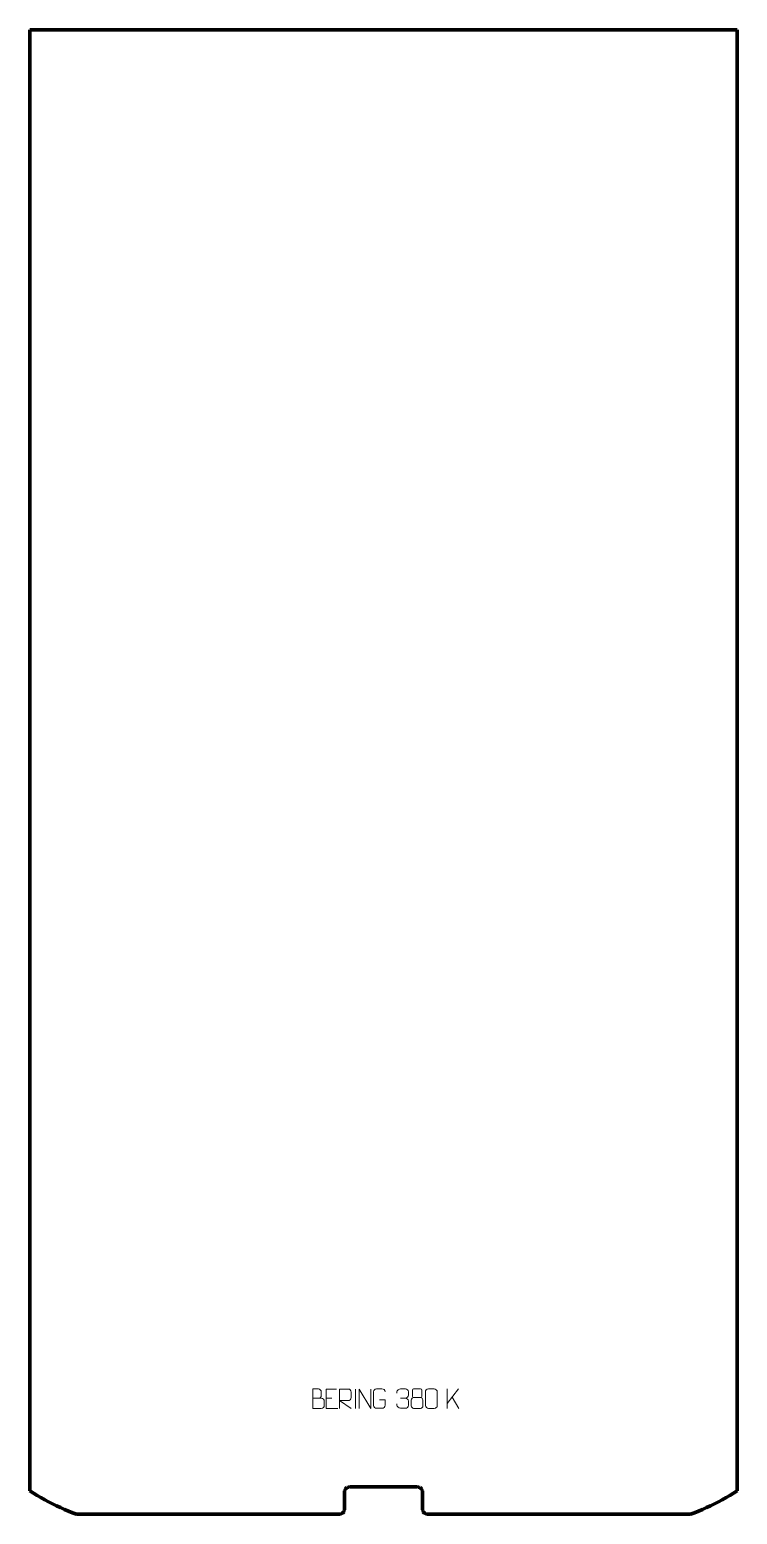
# Model space of a CAD drawing. Header units: millimetres. Extents: x -452 to 452, y -1412 to 488.
import ezdxf

# ---------------------------------------------------------------- set-up
doc = ezdxf.new("R2010")
doc.units = ezdxf.units.MM
doc.header["$MEASUREMENT"] = 0
doc.layers.add('layer 1', color=7, linetype='Continuous')

msp = doc.modelspace()

# ---------------------------------------------------------------- linework, layer by layer
at = {"layer": 'layer 1', "color": 242, "lineweight": 106}
for points in [[(-452.4998, 487.5003), (-452.4998, 487.5003), (-452.4998, -1382.5009), (-452.4998, -1382.5009)], [(-452.4998, 487.5003), (-452.4998, 487.5003), (452.4998, 487.5003), (452.4998, 487.5003)], [(452.4998, 487.5003), (452.4998, 487.5003), (452.4998, -1382.5009), (452.4998, -1382.5009)], [(-447.755, -1385.477), (-447.755, -1385.477), (-452.4998, -1382.5009), (-452.4998, -1382.5009)], [(-442.9598, -1388.3712), (-442.9598, -1388.3712), (-447.755, -1385.477), (-447.755, -1385.477)], [(-49.9996, -1383.9402), (-49.9996, -1383.9402), (-49.9444, -1383.1003), (-49.9444, -1383.1003)], [(-49.9996, -1383.9402), (-49.9996, -1383.9402), (-49.9996, -1405.8939), (-49.9996, -1405.8939)], [(-49.9444, -1383.1003), (-49.9444, -1383.1003), (-49.7797, -1382.2743), (-49.7797, -1382.2743)], [(-49.7797, -1382.2743), (-49.7797, -1382.2743), (-49.5092, -1381.4764), (-49.5092, -1381.4764)], [(-49.5092, -1381.4764), (-49.5092, -1381.4764), (-49.1364, -1380.7208), (-49.1364, -1380.7208)], [(-49.1364, -1380.7208), (-49.1364, -1380.7208), (-48.6694, -1380.02), (-48.6694, -1380.02)], [(-48.6694, -1380.02), (-48.6694, -1380.02), (-48.1138, -1379.3868), (-48.1138, -1379.3868)], [(-48.1138, -1379.3868), (-48.1138, -1379.3868), (-47.4806, -1378.8312), (-47.4806, -1378.8312)], [(-47.4806, -1378.8312), (-47.4806, -1378.8312), (-46.7798, -1378.3627), (-46.7798, -1378.3627)], [(-46.7798, -1378.3627), (-46.7798, -1378.3627), (-46.0242, -1377.9894), (-46.0242, -1377.9894)], [(-46.0242, -1377.9894), (-46.0242, -1377.9894), (-45.2263, -1377.719), (-45.2263, -1377.719)], [(-45.2263, -1377.719), (-45.2263, -1377.719), (-44.4002, -1377.5548), (-44.4002, -1377.5548)], [(-44.4002, -1377.5548), (-44.4002, -1377.5548), (-43.5585, -1377.499), (-43.5585, -1377.499)], [(-43.5585, -1377.499), (-43.5585, -1377.499), (43.5604, -1377.499), (43.5604, -1377.499)], [(44.4002, -1377.5548), (44.4002, -1377.5548), (43.5604, -1377.499), (43.5604, -1377.499)], [(45.2263, -1377.719), (45.2263, -1377.719), (44.4002, -1377.5548), (44.4002, -1377.5548)], [(46.0242, -1377.9894), (46.0242, -1377.9894), (45.2263, -1377.719), (45.2263, -1377.719)], [(46.7798, -1378.3627), (46.7798, -1378.3627), (46.0242, -1377.9894), (46.0242, -1377.9894)], [(47.4801, -1378.8312), (47.4801, -1378.8312), (46.7798, -1378.3627), (46.7798, -1378.3627)], [(48.1133, -1379.3868), (48.1133, -1379.3868), (47.4801, -1378.8312), (47.4801, -1378.8312)], [(48.6694, -1380.02), (48.6694, -1380.02), (48.1133, -1379.3868), (48.1133, -1379.3868)], [(49.1379, -1380.7208), (49.1379, -1380.7208), (48.6694, -1380.02), (48.6694, -1380.02)], [(49.5092, -1381.4764), (49.5092, -1381.4764), (49.1379, -1380.7208), (49.1379, -1380.7208)], [(49.7816, -1382.2743), (49.7816, -1382.2743), (49.5092, -1381.4764), (49.5092, -1381.4764)], [(49.9444, -1383.1003), (49.9444, -1383.1003), (49.7816, -1382.2743), (49.7816, -1382.2743)], [(49.9996, -1383.9402), (49.9996, -1383.9402), (49.9444, -1383.1003), (49.9444, -1383.1003)], [(49.9996, -1383.9402), (49.9996, -1383.9402), (49.9996, -1405.8939), (49.9996, -1405.8939)], [(442.9617, -1388.3712), (442.9617, -1388.3712), (447.7569, -1385.477), (447.7569, -1385.477)], [(447.7569, -1385.477), (447.7569, -1385.477), (452.4998, -1382.5009), (452.4998, -1382.5009)], [(-438.1146, -1391.1792), (-438.1146, -1391.1792), (-442.9598, -1388.3712), (-442.9598, -1388.3712)], [(-433.2217, -1393.902), (-433.2217, -1393.902), (-438.1146, -1391.1792), (-438.1146, -1391.1792)], [(-428.2789, -1396.5386), (-428.2789, -1396.5386), (-433.2217, -1393.902), (-433.2217, -1393.902)], [(-423.2923, -1399.0881), (-423.2923, -1399.0881), (-428.2789, -1396.5386), (-428.2789, -1396.5386)], [(-418.2618, -1401.5472), (-418.2618, -1401.5472), (-423.2923, -1399.0881), (-423.2923, -1399.0881)], [(-413.1881, -1403.9186), (-413.1881, -1403.9186), (-418.2618, -1401.5472), (-418.2618, -1401.5472)], [(-408.0738, -1406.201), (-408.0738, -1406.201), (-413.1881, -1403.9186), (-413.1881, -1403.9186)], [(-49.9996, -1405.8939), (-49.9996, -1405.8939), (-50.0567, -1406.7557), (-50.0567, -1406.7557)], [(49.9996, -1405.8939), (49.9996, -1405.8939), (50.0567, -1406.7557), (50.0567, -1406.7557)], [(408.0738, -1406.201), (408.0738, -1406.201), (413.1881, -1403.9186), (413.1881, -1403.9186)], [(413.1881, -1403.9186), (413.1881, -1403.9186), (418.2618, -1401.5472), (418.2618, -1401.5472)], [(418.2618, -1401.5472), (418.2618, -1401.5472), (423.2937, -1399.0881), (423.2937, -1399.0881)], [(423.2937, -1399.0881), (423.2937, -1399.0881), (428.2803, -1396.5386), (428.2803, -1396.5386)], [(428.2803, -1396.5386), (428.2803, -1396.5386), (433.2217, -1393.902), (433.2217, -1393.902)], [(433.2217, -1393.902), (433.2217, -1393.902), (438.116, -1391.1792), (438.116, -1391.1792)], [(438.116, -1391.1792), (438.116, -1391.1792), (442.9617, -1388.3712), (442.9617, -1388.3712)], [(-402.9192, -1408.3915), (-402.9192, -1408.3915), (-408.0738, -1406.201), (-408.0738, -1406.201)], [(-397.7278, -1410.4926), (-397.7278, -1410.4926), (-402.9192, -1408.3915), (-402.9192, -1408.3915)], [(-392.4993, -1412.4998), (-392.4993, -1412.4998), (-397.7278, -1410.4926), (-397.7278, -1410.4926)], [(-56.6054, -1412.4998), (-56.6054, -1412.4998), (-392.4993, -1412.4998), (-392.4993, -1412.4998)], [(-55.7437, -1412.4441), (-55.7437, -1412.4441), (-56.6054, -1412.4998), (-56.6054, -1412.4998)], [(-54.8958, -1412.2746), (-54.8958, -1412.2746), (-55.7437, -1412.4441), (-55.7437, -1412.4441)], [(-54.0778, -1411.9975), (-54.0778, -1411.9975), (-54.8958, -1412.2746), (-54.8958, -1412.2746)], [(-53.3018, -1411.6142), (-53.3018, -1411.6142), (-54.0778, -1411.9975), (-54.0778, -1411.9975)], [(-52.5843, -1411.1343), (-52.5843, -1411.1343), (-53.3018, -1411.6142), (-53.3018, -1411.6142)], [(-51.9345, -1410.5649), (-51.9345, -1410.5649), (-52.5843, -1411.1343), (-52.5843, -1411.1343)], [(-51.3651, -1409.9165), (-51.3651, -1409.9165), (-51.9345, -1410.5649), (-51.9345, -1410.5649)], [(-50.8847, -1409.1976), (-50.8847, -1409.1976), (-51.3651, -1409.9165), (-51.3651, -1409.9165)], [(-50.5019, -1408.4215), (-50.5019, -1408.4215), (-50.8847, -1409.1976), (-50.8847, -1409.1976)], [(-50.2248, -1407.6036), (-50.2248, -1407.6036), (-50.5019, -1408.4215), (-50.5019, -1408.4215)], [(-50.0567, -1406.7557), (-50.0567, -1406.7557), (-50.2248, -1407.6036), (-50.2248, -1407.6036)], [(50.0567, -1406.7557), (50.0567, -1406.7557), (50.2248, -1407.6036), (50.2248, -1407.6036)], [(50.2248, -1407.6036), (50.2248, -1407.6036), (50.5033, -1408.4215), (50.5033, -1408.4215)], [(50.5033, -1408.4215), (50.5033, -1408.4215), (50.8847, -1409.1976), (50.8847, -1409.1976)], [(50.8847, -1409.1976), (50.8847, -1409.1976), (51.3651, -1409.9165), (51.3651, -1409.9165)], [(51.3651, -1409.9165), (51.3651, -1409.9165), (51.9345, -1410.5649), (51.9345, -1410.5649)], [(51.9345, -1410.5649), (51.9345, -1410.5649), (52.5843, -1411.1343), (52.5843, -1411.1343)], [(52.5843, -1411.1343), (52.5843, -1411.1343), (53.3032, -1411.6142), (53.3032, -1411.6142)], [(53.3032, -1411.6142), (53.3032, -1411.6142), (54.0778, -1411.9975), (54.0778, -1411.9975)], [(54.0778, -1411.9975), (54.0778, -1411.9975), (54.8958, -1412.2746), (54.8958, -1412.2746)], [(54.8958, -1412.2746), (54.8958, -1412.2746), (55.7437, -1412.4441), (55.7437, -1412.4441)], [(55.7437, -1412.4441), (55.7437, -1412.4441), (56.6069, -1412.4998), (56.6069, -1412.4998)], [(56.6069, -1412.4998), (56.6069, -1412.4998), (392.4993, -1412.4998), (392.4993, -1412.4998)], [(392.4993, -1412.4998), (392.4993, -1412.4998), (397.7278, -1410.4926), (397.7278, -1410.4926)], [(397.7278, -1410.4926), (397.7278, -1410.4926), (402.9192, -1408.3915), (402.9192, -1408.3915)], [(402.9192, -1408.3915), (402.9192, -1408.3915), (408.0738, -1406.201), (408.0738, -1406.201)]]:
    msp.add_open_spline(points, degree=3, dxfattribs=at)
at = {"layer": 'layer 1', "color": 250, "lineweight": 9}
for points, knots in [([(-90.4511, -1264.0648), (-86.8125, -1264.0644), (-83.2254, -1264.0644), (-79.586, -1264.0648), (-79.586, -1264.0648), (-77.6106, -1264.0821), (-75.687, -1265.8182), (-75.687, -1267.8678), (-75.687, -1267.8678), (-75.6874, -1268.9964), (-75.6874, -1272.0458), (-75.687, -1273.1747), (-75.687, -1273.1747), (-75.6694, -1275.0326), (-77.2115, -1277.0465), (-79.533, -1277.0296), (-79.533, -1277.0296), (-83.1728, -1277.0292), (-86.8122, -1277.0292), (-90.4511, -1277.0296), (-90.4511, -1277.0296), (-90.4511, -1268.7113), (-90.4511, -1260.3935), (-90.4511, -1252.076), (-90.4511, -1252.076), (-88.0774, -1252.076), (-85.7033, -1252.076), (-83.3291, -1252.076), (-83.3291, -1252.076), (-81.6483, -1252.0584), (-79.5515, -1253.9689), (-79.5338, -1255.9313), (-79.5338, -1255.9313), (-79.5342, -1257.9974), (-79.5342, -1258.1434), (-79.5338, -1260.2099), (-79.5338, -1260.2099), (-79.5165, -1262.276), (-81.371, -1264.0821), (-83.381, -1264.0648)], [0, 0, 0, 0, 0.090909091, 0.090909091, 0.090909091, 0.090909091, 0.181818182, 0.181818182, 0.181818182, 0.181818182, 0.272727273, 0.272727273, 0.272727273, 0.272727273, 0.363636364, 0.363636364, 0.363636364, 0.363636364, 0.454545455, 0.454545455, 0.454545455, 0.454545455, 0.545454545, 0.545454545, 0.545454545, 0.545454545, 0.636363636, 0.636363636, 0.636363636, 0.636363636, 0.727272727, 0.727272727, 0.727272727, 0.727272727, 0.818181818, 0.818181818, 0.818181818, 0.818181818, 1, 1, 1, 1]), ([(-60.2962, -1252.1851), (-60.2962, -1252.1851), (-73.1701, -1252.1851), (-73.1701, -1252.1851), (-73.1701, -1252.1851), (-73.1701, -1252.1851), (-73.1701, -1277.1387), (-73.1701, -1277.1387), (-73.1701, -1277.1387), (-73.1701, -1277.1387), (-58.3043, -1277.1387), (-58.3043, -1277.1387)], [0, 0, 0, 0, 0.25, 0.25, 0.25, 0.25, 0.5, 0.5, 0.5, 0.5, 1, 1, 1, 1]), ([(-56.0693, -1277.1386), (-56.0693, -1277.1386), (-56.0693, -1252.1851), (-56.0693, -1252.1851), (-56.0693, -1252.1851), (-52.4745, -1252.1851), (-48.879, -1252.1851), (-45.2838, -1252.1851), (-45.2838, -1252.1851), (-42.9585, -1252.2228), (-41.4012, -1253.7128), (-41.4053, -1256.0792), (-41.4053, -1256.0792), (-41.4057, -1258.1147), (-41.4057, -1261.1741), (-41.4053, -1263.2101), (-41.4053, -1263.2101), (-41.4118, -1265.0856), (-43.2241, -1267.0274), (-45.2336, -1267.0465), (-45.2336, -1267.0465), (-45.2336, -1267.0465), (-56.0693, -1267.0465), (-56.0693, -1267.0465), (-56.0693, -1267.0465), (-56.0693, -1267.0465), (-41.4146, -1277.1386), (-41.4146, -1277.1386)], [0, 0, 0, 0, 0.125, 0.125, 0.125, 0.125, 0.25, 0.25, 0.25, 0.25, 0.375, 0.375, 0.375, 0.375, 0.5, 0.5, 0.5, 0.5, 0.625, 0.625, 0.625, 0.625, 0.75, 0.75, 0.75, 0.75, 1, 1, 1, 1]), ([(-31.0646, -1277.1386), (-31.0646, -1277.1386), (-31.0646, -1252.1851), (-31.0646, -1252.1851), (-31.0646, -1252.1851), (-31.0646, -1252.1851), (-16.4098, -1277.1386), (-16.4098, -1277.1386), (-16.4098, -1277.1386), (-16.4098, -1277.1386), (-16.4098, -1252.1851), (-16.4098, -1252.1851)], [0, 0, 0, 0, 0.25, 0.25, 0.25, 0.25, 0.5, 0.5, 0.5, 0.5, 1, 1, 1, 1]), ([(-5.1795, -1265.8519), (-5.1795, -1265.8519), (1.9886, -1265.8519), (1.9886, -1265.8519), (1.9886, -1265.8519), (1.9886, -1265.8519), (1.9886, -1273.02), (1.9886, -1273.02), (1.9886, -1273.02), (1.8489, -1275.3434), (0.1717, -1276.823), (-1.9761, -1276.8338), (-1.9761, -1276.8338), (-4.3079, -1276.8334), (-6.6399, -1276.8334), (-8.9714, -1276.8338), (-8.9714, -1276.8338), (-10.8963, -1276.9392), (-12.8685, -1275.0547), (-12.8573, -1273.0374), (-12.8573, -1273.0374), (-12.8569, -1267.2673), (-12.8569, -1261.4976), (-12.8573, -1255.7283), (-12.8573, -1255.7283), (-12.8531, -1253.5902), (-11.1063, -1251.871), (-8.954, -1251.8844), (-8.954, -1251.8844), (-6.6283, -1251.8844), (-4.3022, -1251.8844), (-1.9761, -1251.8844), (-1.9761, -1251.8844), (-0.0294, -1251.849), (1.962, -1253.3405), (1.9886, -1255.7782)], [0, 0, 0, 0, 0.1, 0.1, 0.1, 0.1, 0.2, 0.2, 0.2, 0.2, 0.3, 0.3, 0.3, 0.3, 0.4, 0.4, 0.4, 0.4, 0.5, 0.5, 0.5, 0.5, 0.6, 0.6, 0.6, 0.6, 0.7, 0.7, 0.7, 0.7, 0.8, 0.8, 0.8, 0.8, 1, 1, 1, 1]), ([(17.201, -1257.5684), (17.201, -1257.5684), (17.201, -1255.7112), (17.201, -1255.7112), (17.201, -1255.7112), (17.1867, -1253.9693), (19.8512, -1251.8512), (21.9103, -1251.8739), (21.9103, -1251.8739), (23.9744, -1251.8739), (26.0384, -1251.8739), (28.1021, -1251.8739), (28.1021, -1251.8739), (30.2966, -1251.8651), (31.8949, -1253.7119), (31.9393, -1255.624), (31.9393, -1255.624), (31.9389, -1257.0591), (31.9389, -1258.4942), (31.9393, -1259.9297), (31.9393, -1259.9297), (31.8907, -1261.5832), (30.2881, -1263.8132), (28.0898, -1263.8032), (28.0898, -1263.8032), (30.2935, -1263.8144), (31.9015, -1265.6176), (31.9555, -1267.6771), (31.9555, -1267.6771), (31.9551, -1269.4618), (31.9551, -1271.2465), (31.9555, -1273.0316), (31.9555, -1273.0316), (31.9656, -1275.093), (29.9107, -1276.8561), (28.0898, -1276.848), (28.0898, -1276.848), (26.0245, -1276.8477), (23.9593, -1276.8477), (21.8937, -1276.848), (21.8937, -1276.848), (19.7251, -1276.8365), (17.1941, -1274.4363), (17.1755, -1272.9745), (17.1755, -1272.9745), (17.1755, -1272.9745), (17.1755, -1271.0659), (17.1755, -1271.0659)], [0, 0, 0, 0, 0.076923077, 0.076923077, 0.076923077, 0.076923077, 0.153846154, 0.153846154, 0.153846154, 0.153846154, 0.230769231, 0.230769231, 0.230769231, 0.230769231, 0.307692308, 0.307692308, 0.307692308, 0.307692308, 0.384615385, 0.384615385, 0.384615385, 0.384615385, 0.461538462, 0.461538462, 0.461538462, 0.461538462, 0.538461538, 0.538461538, 0.538461538, 0.538461538, 0.615384615, 0.615384615, 0.615384615, 0.615384615, 0.692307692, 0.692307692, 0.692307692, 0.692307692, 0.769230769, 0.769230769, 0.769230769, 0.769230769, 0.846153846, 0.846153846, 0.846153846, 0.846153846, 1, 1, 1, 1]), ([(37.0202, -1253.4763), (37.0202, -1255.6893), (37.0202, -1259.3716), (37.0202, -1261.5849), (37.0202, -1261.5849), (37.0352, -1262.0923), (37.8426, -1263.0237), (38.5427, -1263.0225), (38.5427, -1263.0225), (41.5126, -1263.0223), (44.4828, -1263.1072), (47.4532, -1263.1075), (47.4532, -1263.1075), (48.2503, -1263.1033), (48.971, -1262.313), (48.9684, -1261.5923), (48.9684, -1261.5923), (48.9681, -1259.3763), (48.9681, -1255.6916), (48.9684, -1253.4763), (48.9684, -1253.4763), (48.9499, -1252.7655), (48.3385, -1252.0051), (47.5046, -1252.0125), (47.5046, -1252.0125), (44.4875, -1252.0128), (41.4706, -1252.0128), (38.454, -1252.0125), (38.454, -1252.0125), (37.8276, -1252.0049), (37.0035, -1252.7159), (37.0202, -1253.4763)], [0, 0, 0, 0, 0.111111111, 0.111111111, 0.111111111, 0.111111111, 0.222222222, 0.222222222, 0.222222222, 0.222222222, 0.333333333, 0.333333333, 0.333333333, 0.333333333, 0.444444444, 0.444444444, 0.444444444, 0.444444444, 0.555555556, 0.555555556, 0.555555556, 0.555555556, 0.666666667, 0.666666667, 0.666666667, 0.666666667, 0.777777778, 0.777777778, 0.777777778, 0.777777778, 1, 1, 1, 1]), ([(57.6074, -1252.0331), (59.9922, -1252.0331), (62.3774, -1252.0331), (64.7626, -1252.0331), (64.7626, -1252.0331), (66.7588, -1251.9975), (68.8008, -1253.4918), (68.8281, -1255.9339), (68.8281, -1255.9339), (68.8277, -1261.6913), (68.8277, -1267.4491), (68.8281, -1273.2073), (68.8281, -1273.2073), (68.6848, -1275.5349), (66.965, -1277.0172), (64.7626, -1277.028), (64.7626, -1277.028), (62.3715, -1277.0276), (59.9803, -1277.0276), (57.5895, -1277.028), (57.5895, -1277.028), (55.6156, -1277.1336), (53.5933, -1275.2457), (53.6048, -1273.2247), (53.6048, -1273.2247), (53.6052, -1267.4441), (53.6052, -1261.6638), (53.6048, -1255.884), (53.6048, -1255.884), (53.6092, -1253.742), (55.4002, -1252.0195), (57.6074, -1252.0331)], [0, 0, 0, 0, 0.111111111, 0.111111111, 0.111111111, 0.111111111, 0.222222222, 0.222222222, 0.222222222, 0.222222222, 0.333333333, 0.333333333, 0.333333333, 0.333333333, 0.444444444, 0.444444444, 0.444444444, 0.444444444, 0.555555556, 0.555555556, 0.555555556, 0.555555556, 0.666666667, 0.666666667, 0.666666667, 0.666666667, 0.777777778, 0.777777778, 0.777777778, 0.777777778, 1, 1, 1, 1]), ([(35.5614, -1265.9945), (35.5614, -1269.1653), (35.5614, -1270.8674), (35.5614, -1274.0388), (35.5614, -1274.0388), (35.5529, -1275.2607), (37.2508, -1276.9534), (38.5034, -1276.9619), (38.5034, -1276.9619), (41.4865, -1276.9616), (44.4698, -1276.9616), (47.4532, -1276.9619), (47.4532, -1276.9619), (48.7765, -1276.9502), (50.3969, -1275.3286), (50.3858, -1274.0294), (50.3858, -1274.0294), (50.3855, -1270.8612), (50.3855, -1269.1624), (50.3858, -1265.9945), (50.3858, -1265.9945), (50.3161, -1264.6141), (48.7383, -1263.0355), (47.4329, -1263.0416), (47.4329, -1263.0416), (44.4563, -1263.0419), (41.4797, -1263.0419), (38.5034, -1263.0416), (38.5034, -1263.0416), (37.4239, -1263.0352), (35.5776, -1264.6141), (35.5614, -1265.9945)], [0, 0, 0, 0, 0.111111111, 0.111111111, 0.111111111, 0.111111111, 0.222222222, 0.222222222, 0.222222222, 0.222222222, 0.333333333, 0.333333333, 0.333333333, 0.333333333, 0.444444444, 0.444444444, 0.444444444, 0.444444444, 0.555555556, 0.555555556, 0.555555556, 0.555555556, 0.666666667, 0.666666667, 0.666666667, 0.666666667, 0.777777778, 0.777777778, 0.777777778, 0.777777778, 1, 1, 1, 1])]:
    msp.add_open_spline(points, degree=3, knots=knots, dxfattribs=at)
for points in [[(-35.7372, -1252.1748), (-35.7372, -1252.1748), (-35.7372, -1277.1489), (-35.7372, -1277.1489)], [(81.477, -1252.0938), (81.477, -1252.0938), (81.477, -1277.0474), (81.477, -1277.0474)], [(95.8532, -1252.0938), (95.8532, -1252.0938), (81.477, -1270.7335), (81.477, -1270.7335)], [(-73.1701, -1264.0648), (-73.1701, -1264.0648), (-66.002, -1264.0648), (-66.002, -1264.0648)], [(21.9107, -1263.8136), (21.9107, -1263.8136), (28.1071, -1263.8136), (28.1071, -1263.8136)], [(96.1785, -1276.9516), (96.1785, -1276.9516), (87.708, -1262.638), (87.708, -1262.638)]]:
    msp.add_open_spline(points, degree=3, dxfattribs=at)

doc.saveas('drawing.dxf')
